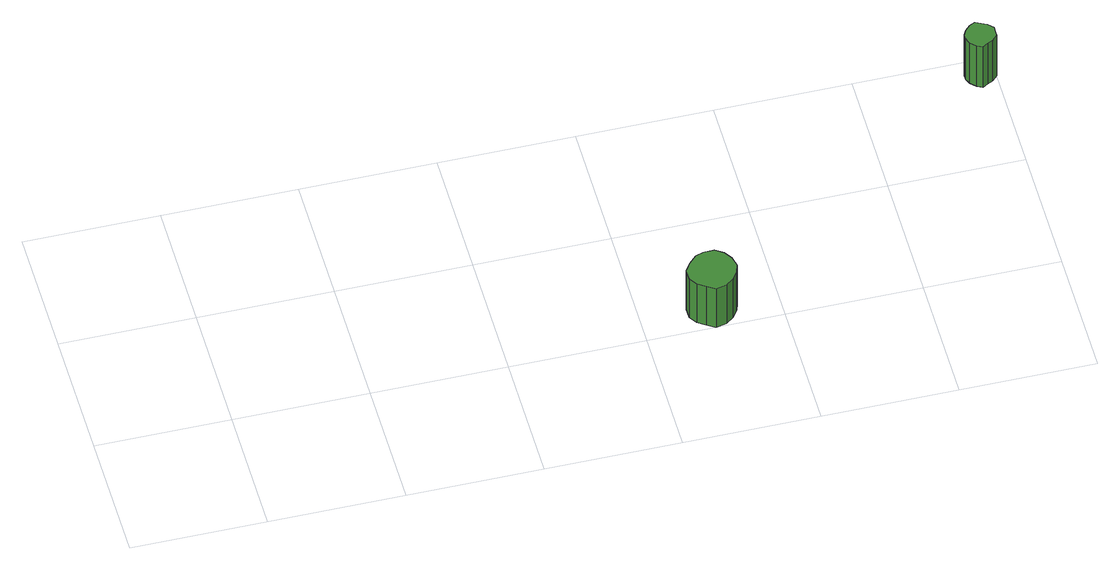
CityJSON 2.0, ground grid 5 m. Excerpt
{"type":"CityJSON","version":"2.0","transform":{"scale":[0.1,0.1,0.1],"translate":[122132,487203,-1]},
"CityObjects":{
"tree1":{"type":"SolitaryVegetationObject","attributes":{"function":"something"},"geometry":[{"type":"MultiSurface","lod":"1","boundaries":[[[0,1,2,3,4,5,6,7,8,9,10,11,12,13,14]],[[15,16,17,18,19,20,21,22,23,24,25,26,27,28,29]],[[0,29,28,1]],[[1,28,27,2]],[[2,27,26,3]],[[3,26,25,4]],[[4,25,24,5]],[[5,24,23,6]],[[6,23,22,7]],[[7,22,21,8]],[[8,21,20,9]],[[9,20,19,10]],[[10,19,18,11]],[[11,18,17,12]],[[12,17,16,13]],[[13,16,15,14]],[[14,15,29,0]]]}]},
"tree2":{"type":"SolitaryVegetationObject","attributes":{"function":"something"}},
"tree3":{"type":"SolitaryVegetationObject","attributes":{"function":"something"},"geometry":[{"type":"MultiSurface","lod":"1","boundaries":[[[30,31,32,33,34,35,36,37,38,39,40,41,42,43,44]],[[45,46,47,48,49,50,51,52,53,54,55,56,57,58,59]],[[30,59,58,31]],[[31,58,57,32]],[[32,57,56,33]],[[33,56,55,34]],[[34,55,54,35]],[[35,54,53,36]],[[36,53,52,37]],[[37,52,51,38]],[[38,51,50,39]],[[39,50,49,40]],[[40,49,48,41]],[[41,48,47,42]],[[42,47,46,43]],[[43,46,45,44]],[[44,45,59,30]]]}]}
},
"vertices":[
[185,9,28],[184,13,28],[182,16,28],[179,18,28],[175,18,28],[172,17,28],[169,14,28],[167,11,28],[167,7,28],[169,4,28],[172,2,28],[175,0,28],[179,1,28],[182,3,28],[184,6,28],[184,6,8],[182,3,8],[179,1,8],[175,0,8],[172,2,8],[169,4,8],[167,7,8],[167,11,8],[169,14,8],[172,17,8],[175,18,8],[179,18,8],[182,16,8],[184,13,8],[185,9,8],
[300,93,29],[300,95,29],[298,97,29],[296,98,29],[294,99,29],[292,98,29],[290,96,29],[289,94,29],[289,92,29],[290,90,29],[292,88,29],[294,87,29],[296,88,29],[298,89,29],[300,91,29],[300,91,8],[298,89,8],[296,88,8],[294,87,8],[292,88,8],[290,90,8],[289,92,8],[289,94,8],[290,96,8],[292,98,8],[294,99,8],[296,98,8],[298,97,8],[300,95,8],[300,93,8]
]}
